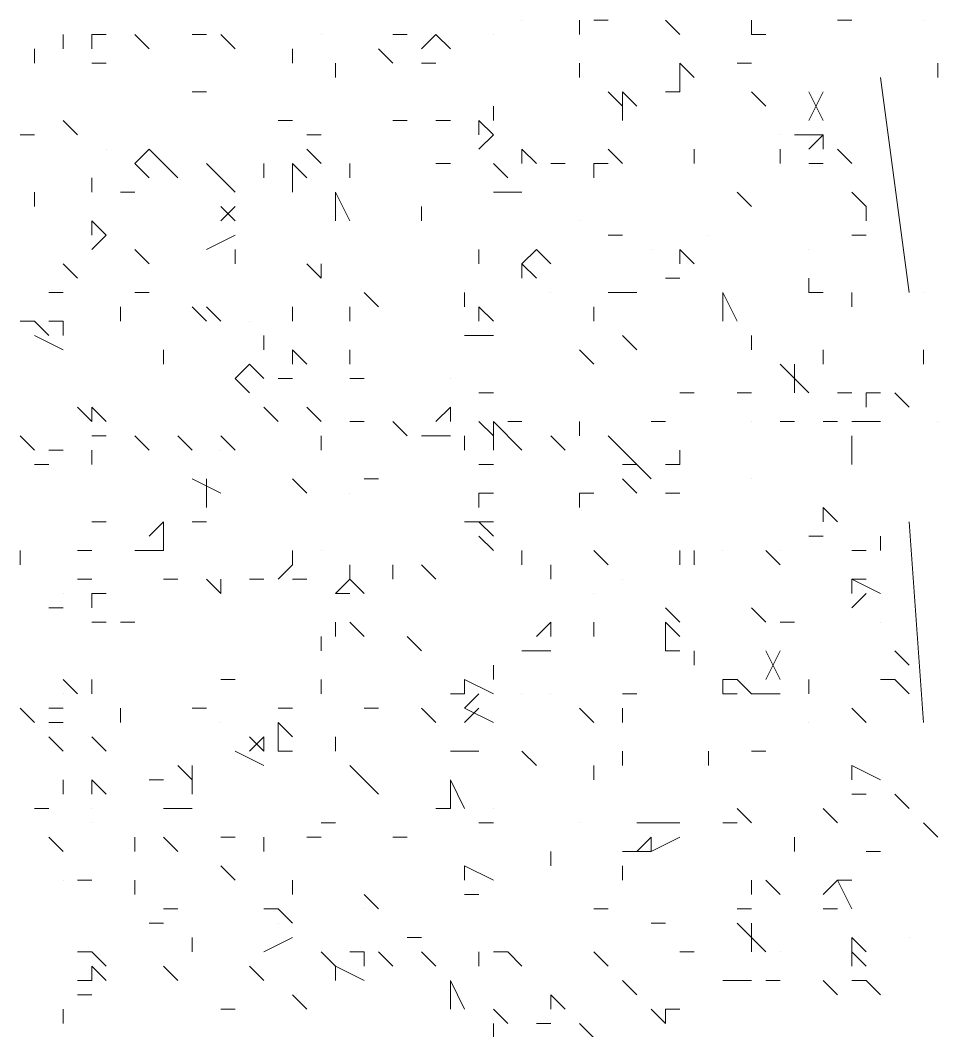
# Model space of a CAD drawing. Header units: millimetres. Extents: x 2928 to 3112, y 1220 to 1280.
# Drawn here: x 3000.6222 to 3000.8355, y 1262.7423 to 1262.9773 of the extents above; entities that cross this region are included whole.
import ezdxf

# ---------------------------------------------------------------- set-up
doc = ezdxf.new("R2010")
doc.units = ezdxf.units.MM

msp = doc.modelspace()

# ---------------------------------------------------------------- linework, layer by layer
at = {"color": 92, "linetype": 'Continuous', "lineweight": 5, "true_color": 0x00b800}
for points in [[(3000.73883, 1262.97726), (3000.73883, 1262.97726)], [(3000.83217, 1262.97726), (3000.83217, 1262.97726)], [(3000.66217, 1262.97393), (3000.66217, 1262.97393)], [(3000.69217, 1262.97393), (3000.69217, 1262.97393)], [(3000.73217, 1262.97393), (3000.73217, 1262.97393)], [(3000.72883, 1262.95393), (3000.72883, 1262.95393)], [(3000.79883, 1262.9506), (3000.79883, 1262.9506)], [(3000.64216, 1262.94726), (3000.64216, 1262.94726)], [(3000.73883, 1262.94393), (3000.73883, 1262.94393)], [(3000.6255, 1262.93726), (3000.6255, 1262.93726)], [(3000.6855, 1262.93726), (3000.6855, 1262.93726)], [(3000.6955, 1262.9306), (3000.6955, 1262.9306)], [(3000.75217, 1262.9306), (3000.75217, 1262.9306)], [(3000.78217, 1262.92726), (3000.78217, 1262.92726)], [(3000.76883, 1262.92393), (3000.76883, 1262.92393)], [(3000.8055, 1262.92393), (3000.8055, 1262.92393)], [(3000.72883, 1262.9206), (3000.72883, 1262.9206)], [(3000.7455, 1262.91393), (3000.7455, 1262.91393)], [(3000.7855, 1262.91393), (3000.7855, 1262.91393)], [(3000.83217, 1262.91393), (3000.83217, 1262.91393)], [(3000.6755, 1262.90726), (3000.6755, 1262.90726)], [(3000.7855, 1262.90726), (3000.7855, 1262.90726)], [(3000.72217, 1262.89393), (3000.72217, 1262.89393)], [(3000.79217, 1262.88393), (3000.79217, 1262.88393)], [(3000.8355, 1262.88393), (3000.8355, 1262.88393)], [(3000.66883, 1262.87726), (3000.66883, 1262.87726)], [(3000.7755, 1262.87726), (3000.7755, 1262.87726)], [(3000.79217, 1262.8706), (3000.79217, 1262.8706)], [(3000.69883, 1262.86726), (3000.69883, 1262.86726)], [(3000.6855, 1262.85393), (3000.6855, 1262.85393)], [(3000.69217, 1262.85393), (3000.69217, 1262.85393)], [(3000.7855, 1262.85393), (3000.7855, 1262.85393)], [(3000.79883, 1262.85393), (3000.79883, 1262.85393)], [(3000.76217, 1262.84726), (3000.76217, 1262.84726)], [(3000.63216, 1262.84393), (3000.63216, 1262.84393)], [(3000.66883, 1262.84393), (3000.66883, 1262.84393)], [(3000.7555, 1262.84393), (3000.7555, 1262.84393)], [(3000.82217, 1262.83726), (3000.82217, 1262.83726)], [(3000.63216, 1262.8206), (3000.63216, 1262.8206)], [(3000.73883, 1262.8206), (3000.73883, 1262.8206)], [(3000.7455, 1262.8206), (3000.7455, 1262.8206)], [(3000.7155, 1262.81726), (3000.7155, 1262.81726)], [(3000.66883, 1262.81393), (3000.66883, 1262.81393)], [(3000.8055, 1262.81393), (3000.8055, 1262.81393)], [(3000.63883, 1262.79393), (3000.63883, 1262.79393)], [(3000.73217, 1262.79393), (3000.73217, 1262.79393)], [(3000.63883, 1262.7906), (3000.63883, 1262.7906)], [(3000.75217, 1262.7906), (3000.75217, 1262.7906)], [(3000.77217, 1262.7906), (3000.77217, 1262.7906)], [(3000.63216, 1262.77726), (3000.63216, 1262.77726)], [(3000.6555, 1262.7706), (3000.6555, 1262.7706)], [(3000.70217, 1262.7706), (3000.70217, 1262.7706)], [(3000.68217, 1262.76726), (3000.68217, 1262.76726)], [(3000.82883, 1262.76393), (3000.82883, 1262.76393)], [(3000.79883, 1262.76059), (3000.79883, 1262.76059)]]:
    msp.add_lwpolyline(points, close=True, dxfattribs=at)
for points in [[(3000.75217, 1262.97393), (3000.75217, 1262.97726), (3000.75217, 1262.97726)], [(3000.75883, 1262.97726), (3000.7555, 1262.97726), (3000.7555, 1262.97726)], [(3000.7755, 1262.97393), (3000.77217, 1262.97726), (3000.77217, 1262.97726)], [(3000.79217, 1262.97393), (3000.79217, 1262.97726), (3000.79217, 1262.97726)], [(3000.8155, 1262.97726), (3000.81217, 1262.97726), (3000.81217, 1262.97726)], [(3000.8155, 1262.97726), (3000.81217, 1262.97726), (3000.81217, 1262.97726)], [(3000.63216, 1262.9706), (3000.63216, 1262.97393), (3000.63216, 1262.97393)], [(3000.63883, 1262.97393), (3000.64216, 1262.97393), (3000.64216, 1262.97393)], [(3000.63883, 1262.97393), (3000.63883, 1262.9706), (3000.63883, 1262.9706)], [(3000.64216, 1262.97393), (3000.63883, 1262.97393), (3000.63883, 1262.97393)], [(3000.65216, 1262.9706), (3000.64883, 1262.97393), (3000.64883, 1262.97393)], [(3000.6655, 1262.97393), (3000.66217, 1262.97393), (3000.66217, 1262.97393)], [(3000.67217, 1262.9706), (3000.66883, 1262.97393), (3000.66883, 1262.97393)], [(3000.71217, 1262.97393), (3000.70883, 1262.97393), (3000.70883, 1262.97393)], [(3000.71883, 1262.97393), (3000.7155, 1262.9706), (3000.7155, 1262.9706)], [(3000.71883, 1262.97393), (3000.72217, 1262.9706), (3000.72217, 1262.9706)], [(3000.7955, 1262.97393), (3000.79217, 1262.97393), (3000.79217, 1262.97393)], [(3000.6255, 1262.96726), (3000.6255, 1262.9706), (3000.6255, 1262.9706)], [(3000.6855, 1262.96726), (3000.6855, 1262.9706), (3000.6855, 1262.9706)], [(3000.70883, 1262.96726), (3000.7055, 1262.9706), (3000.7055, 1262.9706)], [(3000.63883, 1262.96726), (3000.64216, 1262.96726), (3000.64216, 1262.96726)], [(3000.6955, 1262.96393), (3000.6955, 1262.96726), (3000.6955, 1262.96726)], [(3000.7155, 1262.96726), (3000.71883, 1262.96726), (3000.71883, 1262.96726)], [(3000.75217, 1262.96393), (3000.75217, 1262.96726), (3000.75217, 1262.96726)], [(3000.7755, 1262.96726), (3000.77883, 1262.96393), (3000.77883, 1262.96393)], [(3000.7755, 1262.96726), (3000.7755, 1262.9606), (3000.7755, 1262.9606)], [(3000.7755, 1262.96393), (3000.7755, 1262.96726), (3000.7755, 1262.96726)], [(3000.79217, 1262.96726), (3000.78883, 1262.96726), (3000.78883, 1262.96726)], [(3000.8355, 1262.96393), (3000.8355, 1262.96726), (3000.8355, 1262.96726)], [(3000.6655, 1262.9606), (3000.66217, 1262.9606), (3000.66217, 1262.9606)], [(3000.76217, 1262.95726), (3000.75883, 1262.9606), (3000.75883, 1262.9606)], [(3000.76217, 1262.9606), (3000.7655, 1262.95726), (3000.7655, 1262.95726)], [(3000.76217, 1262.9606), (3000.76217, 1262.95726), (3000.76217, 1262.95726)], [(3000.77217, 1262.9606), (3000.7755, 1262.9606), (3000.7755, 1262.9606)], [(3000.7955, 1262.95726), (3000.79217, 1262.9606), (3000.79217, 1262.9606)], [(3000.8055, 1262.9606), (3000.80883, 1262.95393), (3000.80883, 1262.95393)], [(3000.80883, 1262.9606), (3000.8055, 1262.95393), (3000.8055, 1262.95393)], [(3000.73217, 1262.95393), (3000.73217, 1262.95726), (3000.73217, 1262.95726)], [(3000.76217, 1262.95726), (3000.76217, 1262.95393), (3000.76217, 1262.95393)], [(3000.6355, 1262.9506), (3000.63216, 1262.95393), (3000.63216, 1262.95393)], [(3000.6855, 1262.95393), (3000.68217, 1262.95393), (3000.68217, 1262.95393)], [(3000.71217, 1262.95393), (3000.70883, 1262.95393), (3000.70883, 1262.95393)], [(3000.72217, 1262.95393), (3000.71883, 1262.95393), (3000.71883, 1262.95393)], [(3000.72883, 1262.95393), (3000.73217, 1262.9506), (3000.73217, 1262.9506)], [(3000.72883, 1262.95393), (3000.72883, 1262.9506), (3000.72883, 1262.9506)], [(3000.6255, 1262.9506), (3000.62216, 1262.9506), (3000.62216, 1262.9506)], [(3000.69217, 1262.9506), (3000.68883, 1262.9506), (3000.68883, 1262.9506)], [(3000.72883, 1262.94726), (3000.73217, 1262.9506), (3000.73217, 1262.9506)], [(3000.80217, 1262.9506), (3000.80883, 1262.9506), (3000.80883, 1262.9506)], [(3000.80883, 1262.9506), (3000.8055, 1262.94726), (3000.8055, 1262.94726)], [(3000.80883, 1262.9506), (3000.80883, 1262.94726), (3000.80883, 1262.94726)], [(3000.65216, 1262.94726), (3000.64883, 1262.94393), (3000.64883, 1262.94393)], [(3000.65216, 1262.94726), (3000.6555, 1262.94393), (3000.6555, 1262.94393)], [(3000.69217, 1262.94393), (3000.68883, 1262.94726), (3000.68883, 1262.94726)], [(3000.73883, 1262.94726), (3000.74217, 1262.94393), (3000.74217, 1262.94393)], [(3000.73883, 1262.94726), (3000.73883, 1262.94393), (3000.73883, 1262.94393)], [(3000.76217, 1262.94393), (3000.75883, 1262.94726), (3000.75883, 1262.94726)], [(3000.77883, 1262.94393), (3000.77883, 1262.94726), (3000.77883, 1262.94726)], [(3000.79883, 1262.94393), (3000.79883, 1262.94726), (3000.79883, 1262.94726)], [(3000.8155, 1262.94393), (3000.81217, 1262.94726), (3000.81217, 1262.94726)], [(3000.64883, 1262.94393), (3000.65216, 1262.9406), (3000.65216, 1262.9406)], [(3000.65883, 1262.9406), (3000.6555, 1262.94393), (3000.6555, 1262.94393)], [(3000.66883, 1262.9406), (3000.6655, 1262.94393), (3000.6655, 1262.94393)], [(3000.67883, 1262.9406), (3000.67883, 1262.94393), (3000.67883, 1262.94393)], [(3000.6855, 1262.94393), (3000.68883, 1262.9406), (3000.68883, 1262.9406)], [(3000.6855, 1262.94393), (3000.6855, 1262.93726), (3000.6855, 1262.93726)], [(3000.69883, 1262.9406), (3000.69883, 1262.94393), (3000.69883, 1262.94393)], [(3000.72217, 1262.94393), (3000.71883, 1262.94393), (3000.71883, 1262.94393)], [(3000.7355, 1262.9406), (3000.73217, 1262.94393), (3000.73217, 1262.94393)], [(3000.74883, 1262.94393), (3000.7455, 1262.94393), (3000.7455, 1262.94393)], [(3000.75883, 1262.94393), (3000.7555, 1262.94393), (3000.7555, 1262.94393)], [(3000.7555, 1262.9406), (3000.7555, 1262.94393), (3000.7555, 1262.94393)], [(3000.8055, 1262.94393), (3000.80883, 1262.94393), (3000.80883, 1262.94393)], [(3000.63883, 1262.93726), (3000.63883, 1262.9406), (3000.63883, 1262.9406)], [(3000.67217, 1262.93726), (3000.66883, 1262.9406), (3000.66883, 1262.9406)], [(3000.6255, 1262.93393), (3000.6255, 1262.93726), (3000.6255, 1262.93726)], [(3000.64883, 1262.93726), (3000.6455, 1262.93726), (3000.6455, 1262.93726)], [(3000.6955, 1262.93726), (3000.69883, 1262.9306), (3000.69883, 1262.9306)], [(3000.6955, 1262.93726), (3000.6955, 1262.9306), (3000.6955, 1262.9306)], [(3000.73217, 1262.93726), (3000.73883, 1262.93726), (3000.73883, 1262.93726)], [(3000.79217, 1262.93393), (3000.78883, 1262.93726), (3000.78883, 1262.93726)], [(3000.81883, 1262.93393), (3000.8155, 1262.93726), (3000.8155, 1262.93726)], [(3000.66883, 1262.93393), (3000.67217, 1262.9306), (3000.67217, 1262.9306)], [(3000.67217, 1262.93393), (3000.66883, 1262.9306), (3000.66883, 1262.9306)], [(3000.6955, 1262.9306), (3000.6955, 1262.93393), (3000.6955, 1262.93393)], [(3000.7155, 1262.9306), (3000.7155, 1262.93393), (3000.7155, 1262.93393)], [(3000.81883, 1262.93393), (3000.81883, 1262.9306), (3000.81883, 1262.9306)], [(3000.63883, 1262.9306), (3000.64216, 1262.92726), (3000.64216, 1262.92726)], [(3000.63883, 1262.9306), (3000.63883, 1262.92726), (3000.63883, 1262.92726)], [(3000.63883, 1262.92393), (3000.64216, 1262.92726), (3000.64216, 1262.92726)], [(3000.6655, 1262.92393), (3000.67217, 1262.92726), (3000.67217, 1262.92726)], [(3000.76217, 1262.92726), (3000.75883, 1262.92726), (3000.75883, 1262.92726)], [(3000.8155, 1262.92726), (3000.81883, 1262.92726), (3000.81883, 1262.92726)], [(3000.65216, 1262.9206), (3000.64883, 1262.92393), (3000.64883, 1262.92393)], [(3000.67217, 1262.9206), (3000.67217, 1262.92393), (3000.67217, 1262.92393)], [(3000.72883, 1262.9206), (3000.72883, 1262.92393), (3000.72883, 1262.92393)], [(3000.74217, 1262.92393), (3000.73883, 1262.9206), (3000.73883, 1262.9206)], [(3000.74217, 1262.92393), (3000.7455, 1262.9206), (3000.7455, 1262.9206)], [(3000.7755, 1262.92393), (3000.77883, 1262.9206), (3000.77883, 1262.9206)], [(3000.7755, 1262.92393), (3000.7755, 1262.9206), (3000.7755, 1262.9206)], [(3000.6355, 1262.91726), (3000.63216, 1262.9206), (3000.63216, 1262.9206)], [(3000.69217, 1262.91726), (3000.68883, 1262.9206), (3000.68883, 1262.9206)], [(3000.69217, 1262.91726), (3000.69217, 1262.9206), (3000.69217, 1262.9206)], [(3000.73883, 1262.9206), (3000.74217, 1262.91726), (3000.74217, 1262.91726)], [(3000.73883, 1262.91726), (3000.73883, 1262.9206), (3000.73883, 1262.9206)], [(3000.77217, 1262.91726), (3000.7755, 1262.91726), (3000.7755, 1262.91726)], [(3000.8055, 1262.91393), (3000.8055, 1262.91726), (3000.8055, 1262.91726)], [(3000.63216, 1262.91393), (3000.62883, 1262.91393), (3000.62883, 1262.91393)], [(3000.65216, 1262.91393), (3000.64883, 1262.91393), (3000.64883, 1262.91393)], [(3000.7055, 1262.9106), (3000.70217, 1262.91393), (3000.70217, 1262.91393)], [(3000.7255, 1262.9106), (3000.7255, 1262.91393), (3000.7255, 1262.91393)], [(3000.76217, 1262.91393), (3000.75883, 1262.91393), (3000.75883, 1262.91393)], [(3000.7655, 1262.91393), (3000.76217, 1262.91393), (3000.76217, 1262.91393)], [(3000.7855, 1262.91393), (3000.78883, 1262.90726), (3000.78883, 1262.90726)], [(3000.7855, 1262.91393), (3000.7855, 1262.90726), (3000.7855, 1262.90726)], [(3000.7855, 1262.9106), (3000.7855, 1262.91393), (3000.7855, 1262.91393)], [(3000.80883, 1262.91393), (3000.8055, 1262.91393), (3000.8055, 1262.91393)], [(3000.8155, 1262.9106), (3000.8155, 1262.91393), (3000.8155, 1262.91393)], [(3000.6455, 1262.90726), (3000.6455, 1262.9106), (3000.6455, 1262.9106)], [(3000.6655, 1262.90726), (3000.66217, 1262.9106), (3000.66217, 1262.9106)], [(3000.66883, 1262.90726), (3000.6655, 1262.9106), (3000.6655, 1262.9106)], [(3000.6855, 1262.90726), (3000.6855, 1262.9106), (3000.6855, 1262.9106)], [(3000.69883, 1262.90726), (3000.69883, 1262.9106), (3000.69883, 1262.9106)], [(3000.72883, 1262.9106), (3000.73217, 1262.90726), (3000.73217, 1262.90726)], [(3000.72883, 1262.9106), (3000.72883, 1262.90726), (3000.72883, 1262.90726)], [(3000.7555, 1262.90726), (3000.7555, 1262.9106), (3000.7555, 1262.9106)], [(3000.6255, 1262.90726), (3000.62216, 1262.90726), (3000.62216, 1262.90726)], [(3000.62883, 1262.90393), (3000.6255, 1262.90726), (3000.6255, 1262.90726)], [(3000.63216, 1262.90726), (3000.62883, 1262.90726), (3000.62883, 1262.90726)], [(3000.63216, 1262.90726), (3000.63216, 1262.90393), (3000.63216, 1262.90393)], [(3000.6255, 1262.90393), (3000.63216, 1262.9006), (3000.63216, 1262.9006)], [(3000.67883, 1262.9006), (3000.67883, 1262.90393), (3000.67883, 1262.90393)], [(3000.7255, 1262.90393), (3000.73217, 1262.90393), (3000.73217, 1262.90393)], [(3000.7655, 1262.9006), (3000.76217, 1262.90393), (3000.76217, 1262.90393)], [(3000.79217, 1262.9006), (3000.79217, 1262.90393), (3000.79217, 1262.90393)], [(3000.6555, 1262.89726), (3000.6555, 1262.9006), (3000.6555, 1262.9006)], [(3000.6855, 1262.9006), (3000.68883, 1262.89726), (3000.68883, 1262.89726)], [(3000.6855, 1262.9006), (3000.6855, 1262.89726), (3000.6855, 1262.89726)], [(3000.69883, 1262.89726), (3000.69883, 1262.9006), (3000.69883, 1262.9006)], [(3000.7555, 1262.89726), (3000.75217, 1262.9006), (3000.75217, 1262.9006)], [(3000.80883, 1262.89726), (3000.80883, 1262.9006), (3000.80883, 1262.9006)], [(3000.83217, 1262.9006), (3000.83217, 1262.89726), (3000.83217, 1262.89726)], [(3000.6755, 1262.89726), (3000.67217, 1262.89393), (3000.67217, 1262.89393)], [(3000.6755, 1262.89726), (3000.67883, 1262.89393), (3000.67883, 1262.89393)], [(3000.79883, 1262.89726), (3000.8055, 1262.8906), (3000.8055, 1262.8906)], [(3000.80217, 1262.89726), (3000.80217, 1262.8906), (3000.80217, 1262.8906)], [(3000.67217, 1262.89393), (3000.6755, 1262.8906), (3000.6755, 1262.8906)], [(3000.68217, 1262.89393), (3000.6855, 1262.89393), (3000.6855, 1262.89393)], [(3000.70217, 1262.89393), (3000.69883, 1262.89393), (3000.69883, 1262.89393)], [(3000.73217, 1262.8906), (3000.72883, 1262.8906), (3000.72883, 1262.8906)], [(3000.77883, 1262.8906), (3000.7755, 1262.8906), (3000.7755, 1262.8906)], [(3000.79217, 1262.8906), (3000.78883, 1262.8906), (3000.78883, 1262.8906)], [(3000.8155, 1262.8906), (3000.81217, 1262.8906), (3000.81217, 1262.8906)], [(3000.81883, 1262.8906), (3000.82217, 1262.8906), (3000.82217, 1262.8906)], [(3000.81883, 1262.8906), (3000.81883, 1262.88726), (3000.81883, 1262.88726)], [(3000.63883, 1262.88393), (3000.6355, 1262.88726), (3000.6355, 1262.88726)], [(3000.63883, 1262.88726), (3000.64216, 1262.88393), (3000.64216, 1262.88393)], [(3000.63883, 1262.88726), (3000.63883, 1262.88393), (3000.63883, 1262.88393)], [(3000.68217, 1262.88393), (3000.67883, 1262.88726), (3000.67883, 1262.88726)], [(3000.69217, 1262.88393), (3000.68883, 1262.88726), (3000.68883, 1262.88726)], [(3000.72217, 1262.88726), (3000.71883, 1262.88393), (3000.71883, 1262.88393)], [(3000.72217, 1262.88726), (3000.72217, 1262.88393), (3000.72217, 1262.88393)], [(3000.70217, 1262.88393), (3000.69883, 1262.88393), (3000.69883, 1262.88393)], [(3000.71217, 1262.8806), (3000.70883, 1262.88393), (3000.70883, 1262.88393)], [(3000.73217, 1262.8806), (3000.72883, 1262.88393), (3000.72883, 1262.88393)], [(3000.73217, 1262.88393), (3000.73883, 1262.87726), (3000.73883, 1262.87726)], [(3000.73217, 1262.88393), (3000.73217, 1262.87726), (3000.73217, 1262.87726)], [(3000.73883, 1262.88393), (3000.7355, 1262.88393), (3000.7355, 1262.88393)], [(3000.75217, 1262.8806), (3000.75217, 1262.88393), (3000.75217, 1262.88393)], [(3000.77217, 1262.88393), (3000.76883, 1262.88393), (3000.76883, 1262.88393)], [(3000.79883, 1262.88393), (3000.80217, 1262.88393), (3000.80217, 1262.88393)], [(3000.81217, 1262.88393), (3000.80883, 1262.88393), (3000.80883, 1262.88393)], [(3000.8155, 1262.88393), (3000.82217, 1262.88393), (3000.82217, 1262.88393)], [(3000.6255, 1262.87726), (3000.62216, 1262.8806), (3000.62216, 1262.8806)], [(3000.63883, 1262.8806), (3000.64216, 1262.8806), (3000.64216, 1262.8806)], [(3000.65216, 1262.87726), (3000.64883, 1262.8806), (3000.64883, 1262.8806)], [(3000.66217, 1262.87726), (3000.65883, 1262.8806), (3000.65883, 1262.8806)], [(3000.67217, 1262.87726), (3000.66883, 1262.8806), (3000.66883, 1262.8806)], [(3000.69217, 1262.87726), (3000.69217, 1262.8806), (3000.69217, 1262.8806)], [(3000.7155, 1262.8806), (3000.72217, 1262.8806), (3000.72217, 1262.8806)], [(3000.7255, 1262.87726), (3000.7255, 1262.8806), (3000.7255, 1262.8806)], [(3000.74883, 1262.87726), (3000.7455, 1262.8806), (3000.7455, 1262.8806)], [(3000.76217, 1262.87726), (3000.75883, 1262.8806), (3000.75883, 1262.8806)], [(3000.8155, 1262.87726), (3000.8155, 1262.8806), (3000.8155, 1262.8806)], [(3000.63216, 1262.87726), (3000.62883, 1262.87726), (3000.62883, 1262.87726)], [(3000.63883, 1262.87393), (3000.63883, 1262.87726), (3000.63883, 1262.87726)], [(3000.7655, 1262.87393), (3000.76217, 1262.87726), (3000.76217, 1262.87726)], [(3000.7755, 1262.87726), (3000.7755, 1262.87393), (3000.7755, 1262.87393)], [(3000.8155, 1262.87393), (3000.8155, 1262.87726), (3000.8155, 1262.87726)], [(3000.62883, 1262.87393), (3000.6255, 1262.87393), (3000.6255, 1262.87393)], [(3000.72883, 1262.87393), (3000.73217, 1262.87393), (3000.73217, 1262.87393)], [(3000.7655, 1262.87393), (3000.76217, 1262.87393), (3000.76217, 1262.87393)], [(3000.7655, 1262.87393), (3000.76883, 1262.8706), (3000.76883, 1262.8706)], [(3000.77217, 1262.87393), (3000.7755, 1262.87393), (3000.7755, 1262.87393)], [(3000.66217, 1262.8706), (3000.66883, 1262.86726), (3000.66883, 1262.86726)], [(3000.6655, 1262.8706), (3000.6655, 1262.86393), (3000.6655, 1262.86393)], [(3000.68883, 1262.86726), (3000.6855, 1262.8706), (3000.6855, 1262.8706)], [(3000.7055, 1262.8706), (3000.70217, 1262.8706), (3000.70217, 1262.8706)], [(3000.76217, 1262.8706), (3000.7655, 1262.86726), (3000.7655, 1262.86726)], [(3000.72883, 1262.86726), (3000.73217, 1262.86726), (3000.73217, 1262.86726)], [(3000.72883, 1262.86726), (3000.72883, 1262.86393), (3000.72883, 1262.86393)], [(3000.75217, 1262.86393), (3000.75217, 1262.86726), (3000.75217, 1262.86726)], [(3000.7555, 1262.86726), (3000.75217, 1262.86726), (3000.75217, 1262.86726)], [(3000.7755, 1262.86726), (3000.77217, 1262.86726), (3000.77217, 1262.86726)], [(3000.80883, 1262.86393), (3000.81217, 1262.8606), (3000.81217, 1262.8606)], [(3000.80883, 1262.86393), (3000.80883, 1262.8606), (3000.80883, 1262.8606)], [(3000.64216, 1262.8606), (3000.63883, 1262.8606), (3000.63883, 1262.8606)], [(3000.6555, 1262.8606), (3000.65216, 1262.85726), (3000.65216, 1262.85726)], [(3000.6555, 1262.8606), (3000.6555, 1262.85393), (3000.6555, 1262.85393)], [(3000.66217, 1262.8606), (3000.6655, 1262.8606), (3000.6655, 1262.8606)], [(3000.6655, 1262.8606), (3000.66217, 1262.8606), (3000.66217, 1262.8606)], [(3000.7255, 1262.8606), (3000.73217, 1262.8606), (3000.73217, 1262.8606)], [(3000.73217, 1262.85726), (3000.72883, 1262.8606), (3000.72883, 1262.8606)], [(3000.73217, 1262.85393), (3000.72883, 1262.85726), (3000.72883, 1262.85726)], [(3000.8055, 1262.85726), (3000.80883, 1262.85726), (3000.80883, 1262.85726)], [(3000.82217, 1262.85393), (3000.82217, 1262.85726), (3000.82217, 1262.85726)], [(3000.62216, 1262.8506), (3000.62216, 1262.85393), (3000.62216, 1262.85393)], [(3000.63883, 1262.85393), (3000.6355, 1262.85393), (3000.6355, 1262.85393)], [(3000.64883, 1262.85393), (3000.6555, 1262.85393), (3000.6555, 1262.85393)], [(3000.6855, 1262.85393), (3000.6855, 1262.8506), (3000.6855, 1262.8506)], [(3000.73883, 1262.8506), (3000.73883, 1262.85393), (3000.73883, 1262.85393)], [(3000.75883, 1262.8506), (3000.7555, 1262.85393), (3000.7555, 1262.85393)], [(3000.7755, 1262.8506), (3000.7755, 1262.85393), (3000.7755, 1262.85393)], [(3000.77883, 1262.8506), (3000.77883, 1262.85393), (3000.77883, 1262.85393)], [(3000.79883, 1262.8506), (3000.7955, 1262.85393), (3000.7955, 1262.85393)], [(3000.81883, 1262.85393), (3000.8155, 1262.85393), (3000.8155, 1262.85393)], [(3000.68217, 1262.84726), (3000.6855, 1262.8506), (3000.6855, 1262.8506)], [(3000.69883, 1262.84726), (3000.69883, 1262.8506), (3000.69883, 1262.8506)], [(3000.70883, 1262.84726), (3000.70883, 1262.8506), (3000.70883, 1262.8506)], [(3000.71883, 1262.84726), (3000.7155, 1262.8506), (3000.7155, 1262.8506)], [(3000.7455, 1262.84726), (3000.7455, 1262.8506), (3000.7455, 1262.8506)], [(3000.63883, 1262.84726), (3000.6355, 1262.84726), (3000.6355, 1262.84726)], [(3000.65883, 1262.84726), (3000.6555, 1262.84726), (3000.6555, 1262.84726)], [(3000.66883, 1262.84393), (3000.6655, 1262.84726), (3000.6655, 1262.84726)], [(3000.66883, 1262.84393), (3000.66883, 1262.84726), (3000.66883, 1262.84726)], [(3000.67883, 1262.84726), (3000.6755, 1262.84726), (3000.6755, 1262.84726)], [(3000.68883, 1262.84726), (3000.6855, 1262.84726), (3000.6855, 1262.84726)], [(3000.69883, 1262.84726), (3000.6955, 1262.84393), (3000.6955, 1262.84393)], [(3000.69883, 1262.84726), (3000.70217, 1262.84393), (3000.70217, 1262.84393)], [(3000.8155, 1262.84726), (3000.82217, 1262.84393), (3000.82217, 1262.84393)], [(3000.8155, 1262.84726), (3000.8155, 1262.84393), (3000.8155, 1262.84393)], [(3000.81883, 1262.84726), (3000.8155, 1262.84726), (3000.8155, 1262.84726)], [(3000.63883, 1262.84393), (3000.64216, 1262.84393), (3000.64216, 1262.84393)], [(3000.63883, 1262.84393), (3000.63883, 1262.8406), (3000.63883, 1262.8406)], [(3000.6955, 1262.84393), (3000.69883, 1262.84393), (3000.69883, 1262.84393)], [(3000.8155, 1262.8406), (3000.81883, 1262.84393), (3000.81883, 1262.84393)], [(3000.63216, 1262.8406), (3000.62883, 1262.8406), (3000.62883, 1262.8406)], [(3000.7755, 1262.83726), (3000.77217, 1262.8406), (3000.77217, 1262.8406)], [(3000.7955, 1262.83726), (3000.79217, 1262.8406), (3000.79217, 1262.8406)], [(3000.63883, 1262.83726), (3000.64216, 1262.83726), (3000.64216, 1262.83726)], [(3000.64883, 1262.83726), (3000.6455, 1262.83726), (3000.6455, 1262.83726)], [(3000.6955, 1262.83393), (3000.6955, 1262.83726), (3000.6955, 1262.83726)], [(3000.70217, 1262.83393), (3000.69883, 1262.83726), (3000.69883, 1262.83726)], [(3000.7455, 1262.83726), (3000.74217, 1262.83393), (3000.74217, 1262.83393)], [(3000.7455, 1262.83726), (3000.7455, 1262.83393), (3000.7455, 1262.83393)], [(3000.7555, 1262.83393), (3000.7555, 1262.83726), (3000.7555, 1262.83726)], [(3000.77217, 1262.83726), (3000.7755, 1262.83393), (3000.7755, 1262.83393)], [(3000.77217, 1262.83726), (3000.77217, 1262.8306), (3000.77217, 1262.8306)], [(3000.80217, 1262.83726), (3000.79883, 1262.83726), (3000.79883, 1262.83726)], [(3000.69217, 1262.8306), (3000.69217, 1262.83393), (3000.69217, 1262.83393)], [(3000.7155, 1262.8306), (3000.71217, 1262.83393), (3000.71217, 1262.83393)], [(3000.73883, 1262.8306), (3000.7455, 1262.8306), (3000.7455, 1262.8306)], [(3000.77217, 1262.8306), (3000.7755, 1262.8306), (3000.7755, 1262.8306)], [(3000.77883, 1262.82726), (3000.77883, 1262.8306), (3000.77883, 1262.8306)], [(3000.7955, 1262.8306), (3000.79883, 1262.82393), (3000.79883, 1262.82393)], [(3000.79883, 1262.8306), (3000.7955, 1262.82393), (3000.7955, 1262.82393)], [(3000.82883, 1262.82726), (3000.8255, 1262.8306), (3000.8255, 1262.8306)], [(3000.73217, 1262.82393), (3000.73217, 1262.82726), (3000.73217, 1262.82726)], [(3000.63216, 1262.82393), (3000.6355, 1262.8206), (3000.6355, 1262.8206)], [(3000.63883, 1262.8206), (3000.63883, 1262.82393), (3000.63883, 1262.82393)], [(3000.67217, 1262.82393), (3000.66883, 1262.82393), (3000.66883, 1262.82393)], [(3000.69217, 1262.8206), (3000.69217, 1262.82393), (3000.69217, 1262.82393)], [(3000.7255, 1262.82393), (3000.73217, 1262.8206), (3000.73217, 1262.8206)], [(3000.7255, 1262.82393), (3000.7255, 1262.8206), (3000.7255, 1262.8206)], [(3000.78883, 1262.82393), (3000.7855, 1262.82393), (3000.7855, 1262.82393)], [(3000.7855, 1262.8206), (3000.7855, 1262.82393), (3000.7855, 1262.82393)], [(3000.78883, 1262.82393), (3000.79217, 1262.8206), (3000.79217, 1262.8206)], [(3000.8055, 1262.8206), (3000.8055, 1262.82393), (3000.8055, 1262.82393)], [(3000.8255, 1262.82393), (3000.82217, 1262.82393), (3000.82217, 1262.82393)], [(3000.82883, 1262.8206), (3000.8255, 1262.82393), (3000.8255, 1262.82393)], [(3000.7255, 1262.8206), (3000.72217, 1262.8206), (3000.72217, 1262.8206)], [(3000.7255, 1262.81726), (3000.72883, 1262.8206), (3000.72883, 1262.8206)], [(3000.7655, 1262.8206), (3000.76217, 1262.8206), (3000.76217, 1262.8206)], [(3000.7855, 1262.8206), (3000.78883, 1262.8206), (3000.78883, 1262.8206)], [(3000.79217, 1262.8206), (3000.79883, 1262.8206), (3000.79883, 1262.8206)], [(3000.7955, 1262.8206), (3000.79217, 1262.8206), (3000.79217, 1262.8206)], [(3000.6255, 1262.81393), (3000.62216, 1262.81726), (3000.62216, 1262.81726)], [(3000.62883, 1262.81726), (3000.63216, 1262.81726), (3000.63216, 1262.81726)], [(3000.6455, 1262.81393), (3000.6455, 1262.81726), (3000.6455, 1262.81726)], [(3000.6655, 1262.81726), (3000.66217, 1262.81726), (3000.66217, 1262.81726)], [(3000.6855, 1262.81726), (3000.68217, 1262.81726), (3000.68217, 1262.81726)], [(3000.7055, 1262.81726), (3000.70217, 1262.81726), (3000.70217, 1262.81726)], [(3000.71883, 1262.81393), (3000.7155, 1262.81726), (3000.7155, 1262.81726)], [(3000.7255, 1262.81726), (3000.73217, 1262.81393), (3000.73217, 1262.81393)], [(3000.72883, 1262.81726), (3000.7255, 1262.81393), (3000.7255, 1262.81393)], [(3000.7555, 1262.81393), (3000.75217, 1262.81726), (3000.75217, 1262.81726)], [(3000.76217, 1262.81393), (3000.76217, 1262.81726), (3000.76217, 1262.81726)], [(3000.81883, 1262.81393), (3000.8155, 1262.81726), (3000.8155, 1262.81726)], [(3000.63216, 1262.81393), (3000.62883, 1262.81393), (3000.62883, 1262.81393)], [(3000.68217, 1262.81393), (3000.6855, 1262.8106), (3000.6855, 1262.8106)], [(3000.68217, 1262.81393), (3000.68217, 1262.80726), (3000.68217, 1262.80726)], [(3000.63216, 1262.80726), (3000.62883, 1262.8106), (3000.62883, 1262.8106)], [(3000.64216, 1262.80726), (3000.63883, 1262.8106), (3000.63883, 1262.8106)], [(3000.67883, 1262.8106), (3000.6755, 1262.80726), (3000.6755, 1262.80726)], [(3000.67883, 1262.80726), (3000.6755, 1262.8106), (3000.6755, 1262.8106)], [(3000.67883, 1262.8106), (3000.67883, 1262.80726), (3000.67883, 1262.80726)], [(3000.6955, 1262.80726), (3000.6955, 1262.8106), (3000.6955, 1262.8106)], [(3000.67217, 1262.80726), (3000.67883, 1262.80393), (3000.67883, 1262.80393)], [(3000.68217, 1262.80726), (3000.6855, 1262.80726), (3000.6855, 1262.80726)], [(3000.72217, 1262.80726), (3000.72883, 1262.80726), (3000.72883, 1262.80726)], [(3000.74217, 1262.80393), (3000.73883, 1262.80726), (3000.73883, 1262.80726)], [(3000.76217, 1262.80393), (3000.76217, 1262.80726), (3000.76217, 1262.80726)], [(3000.78217, 1262.80393), (3000.78217, 1262.80726), (3000.78217, 1262.80726)], [(3000.7955, 1262.80726), (3000.79217, 1262.80726), (3000.79217, 1262.80726)], [(3000.65883, 1262.80393), (3000.66217, 1262.8006), (3000.66217, 1262.8006)], [(3000.66217, 1262.80393), (3000.66217, 1262.79726), (3000.66217, 1262.79726)], [(3000.70217, 1262.8006), (3000.69883, 1262.80393), (3000.69883, 1262.80393)], [(3000.7555, 1262.8006), (3000.7555, 1262.80393), (3000.7555, 1262.80393)], [(3000.8155, 1262.80393), (3000.82217, 1262.8006), (3000.82217, 1262.8006)], [(3000.8155, 1262.80393), (3000.8155, 1262.8006), (3000.8155, 1262.8006)], [(3000.63216, 1262.79726), (3000.63216, 1262.8006), (3000.63216, 1262.8006)], [(3000.63883, 1262.8006), (3000.64216, 1262.79726), (3000.64216, 1262.79726)], [(3000.63883, 1262.8006), (3000.63883, 1262.79726), (3000.63883, 1262.79726)], [(3000.6555, 1262.8006), (3000.65216, 1262.8006), (3000.65216, 1262.8006)], [(3000.7055, 1262.79726), (3000.70217, 1262.8006), (3000.70217, 1262.8006)], [(3000.72217, 1262.8006), (3000.7255, 1262.79393), (3000.7255, 1262.79393)], [(3000.72217, 1262.8006), (3000.72217, 1262.79393), (3000.72217, 1262.79393)], [(3000.72217, 1262.79393), (3000.72217, 1262.79726), (3000.72217, 1262.79726)], [(3000.8155, 1262.79726), (3000.81883, 1262.79726), (3000.81883, 1262.79726)], [(3000.82883, 1262.79393), (3000.8255, 1262.79726), (3000.8255, 1262.79726)], [(3000.62883, 1262.79393), (3000.6255, 1262.79393), (3000.6255, 1262.79393)], [(3000.6555, 1262.79393), (3000.66217, 1262.79393), (3000.66217, 1262.79393)], [(3000.71883, 1262.79393), (3000.72217, 1262.79393), (3000.72217, 1262.79393)], [(3000.79217, 1262.7906), (3000.78883, 1262.79393), (3000.78883, 1262.79393)], [(3000.81217, 1262.7906), (3000.80883, 1262.79393), (3000.80883, 1262.79393)], [(3000.6955, 1262.7906), (3000.69217, 1262.7906), (3000.69217, 1262.7906)], [(3000.73217, 1262.7906), (3000.72883, 1262.7906), (3000.72883, 1262.7906)], [(3000.76883, 1262.7906), (3000.7655, 1262.7906), (3000.7655, 1262.7906)], [(3000.77217, 1262.7906), (3000.76883, 1262.7906), (3000.76883, 1262.7906)], [(3000.77217, 1262.7906), (3000.7755, 1262.7906), (3000.7755, 1262.7906)], [(3000.78883, 1262.7906), (3000.7855, 1262.7906), (3000.7855, 1262.7906)], [(3000.63216, 1262.78393), (3000.62883, 1262.78726), (3000.62883, 1262.78726)], [(3000.64883, 1262.78393), (3000.64883, 1262.78726), (3000.64883, 1262.78726)], [(3000.65883, 1262.78393), (3000.6555, 1262.78726), (3000.6555, 1262.78726)], [(3000.67217, 1262.78726), (3000.66883, 1262.78726), (3000.66883, 1262.78726)], [(3000.67883, 1262.78393), (3000.67883, 1262.78726), (3000.67883, 1262.78726)], [(3000.69217, 1262.78726), (3000.68883, 1262.78726), (3000.68883, 1262.78726)], [(3000.71217, 1262.78726), (3000.70883, 1262.78726), (3000.70883, 1262.78726)], [(3000.76883, 1262.78726), (3000.7655, 1262.78393), (3000.7655, 1262.78393)], [(3000.76883, 1262.78393), (3000.7755, 1262.78726), (3000.7755, 1262.78726)], [(3000.76883, 1262.78726), (3000.76883, 1262.78393), (3000.76883, 1262.78393)], [(3000.80217, 1262.78393), (3000.80217, 1262.78726), (3000.80217, 1262.78726)], [(3000.7455, 1262.7806), (3000.7455, 1262.78393), (3000.7455, 1262.78393)], [(3000.76217, 1262.78393), (3000.76883, 1262.78393), (3000.76883, 1262.78393)], [(3000.7655, 1262.78393), (3000.76217, 1262.78393), (3000.76217, 1262.78393)], [(3000.82217, 1262.78393), (3000.81883, 1262.78393), (3000.81883, 1262.78393)], [(3000.67217, 1262.77726), (3000.66883, 1262.7806), (3000.66883, 1262.7806)], [(3000.7255, 1262.7806), (3000.73217, 1262.77726), (3000.73217, 1262.77726)], [(3000.7255, 1262.7806), (3000.7255, 1262.77726), (3000.7255, 1262.77726)], [(3000.7255, 1262.77726), (3000.7255, 1262.7806), (3000.7255, 1262.7806)], [(3000.76217, 1262.77726), (3000.76217, 1262.7806), (3000.76217, 1262.7806)], [(3000.63883, 1262.77726), (3000.6355, 1262.77726), (3000.6355, 1262.77726)], [(3000.64883, 1262.77393), (3000.64883, 1262.77726), (3000.64883, 1262.77726)], [(3000.6855, 1262.77393), (3000.6855, 1262.77726), (3000.6855, 1262.77726)], [(3000.79217, 1262.77393), (3000.79217, 1262.77726), (3000.79217, 1262.77726)], [(3000.79883, 1262.77393), (3000.7955, 1262.77726), (3000.7955, 1262.77726)], [(3000.81217, 1262.77726), (3000.80883, 1262.77393), (3000.80883, 1262.77393)], [(3000.81217, 1262.77726), (3000.8155, 1262.7706), (3000.8155, 1262.7706)], [(3000.8155, 1262.77726), (3000.81217, 1262.77726), (3000.81217, 1262.77726)], [(3000.7055, 1262.7706), (3000.70217, 1262.77393), (3000.70217, 1262.77393)], [(3000.7255, 1262.77393), (3000.72883, 1262.77393), (3000.72883, 1262.77393)], [(3000.6555, 1262.7706), (3000.65883, 1262.7706), (3000.65883, 1262.7706)], [(3000.68217, 1262.7706), (3000.67883, 1262.7706), (3000.67883, 1262.7706)], [(3000.68217, 1262.7706), (3000.6855, 1262.76726), (3000.6855, 1262.76726)], [(3000.75883, 1262.7706), (3000.7555, 1262.7706), (3000.7555, 1262.7706)], [(3000.79217, 1262.7706), (3000.78883, 1262.7706), (3000.78883, 1262.7706)], [(3000.80883, 1262.7706), (3000.81217, 1262.7706), (3000.81217, 1262.7706)], [(3000.65216, 1262.76726), (3000.6555, 1262.76726), (3000.6555, 1262.76726)], [(3000.77217, 1262.76726), (3000.76883, 1262.76726), (3000.76883, 1262.76726)], [(3000.78883, 1262.76726), (3000.7955, 1262.76059), (3000.7955, 1262.76059)], [(3000.79217, 1262.76726), (3000.79217, 1262.76059), (3000.79217, 1262.76059)], [(3000.66217, 1262.76059), (3000.66217, 1262.76393), (3000.66217, 1262.76393)], [(3000.67883, 1262.76059), (3000.6855, 1262.76393), (3000.6855, 1262.76393)], [(3000.7155, 1262.76393), (3000.71217, 1262.76393), (3000.71217, 1262.76393)], [(3000.81883, 1262.76059), (3000.8155, 1262.76393), (3000.8155, 1262.76393)], [(3000.8155, 1262.76059), (3000.8155, 1262.76393), (3000.8155, 1262.76393)], [(3000.63883, 1262.76059), (3000.6355, 1262.76059), (3000.6355, 1262.76059)], [(3000.64216, 1262.75726), (3000.63883, 1262.76059), (3000.63883, 1262.76059)], [(3000.6955, 1262.75726), (3000.69217, 1262.76059), (3000.69217, 1262.76059)], [(3000.70217, 1262.76059), (3000.69883, 1262.76059), (3000.69883, 1262.76059)], [(3000.70217, 1262.76059), (3000.70217, 1262.75726), (3000.70217, 1262.75726)], [(3000.70883, 1262.75726), (3000.7055, 1262.76059), (3000.7055, 1262.76059)], [(3000.71883, 1262.75726), (3000.7155, 1262.76059), (3000.7155, 1262.76059)], [(3000.72883, 1262.75726), (3000.72883, 1262.76059), (3000.72883, 1262.76059)], [(3000.7355, 1262.76059), (3000.73217, 1262.76059), (3000.73217, 1262.76059)], [(3000.73883, 1262.75726), (3000.7355, 1262.76059), (3000.7355, 1262.76059)], [(3000.75883, 1262.75726), (3000.7555, 1262.76059), (3000.7555, 1262.76059)], [(3000.77883, 1262.76059), (3000.7755, 1262.76059), (3000.7755, 1262.76059)], [(3000.8155, 1262.76059), (3000.81883, 1262.75726), (3000.81883, 1262.75726)], [(3000.8155, 1262.76059), (3000.8155, 1262.75726), (3000.8155, 1262.75726)], [(3000.63883, 1262.75726), (3000.64216, 1262.75393), (3000.64216, 1262.75393)], [(3000.63883, 1262.75726), (3000.63883, 1262.75393), (3000.63883, 1262.75393)], [(3000.65883, 1262.75393), (3000.6555, 1262.75726), (3000.6555, 1262.75726)], [(3000.67883, 1262.75393), (3000.6755, 1262.75726), (3000.6755, 1262.75726)], [(3000.6955, 1262.75726), (3000.70217, 1262.75393), (3000.70217, 1262.75393)], [(3000.6955, 1262.75393), (3000.6955, 1262.75726), (3000.6955, 1262.75726)], [(3000.63883, 1262.75393), (3000.6355, 1262.75393), (3000.6355, 1262.75393)], [(3000.72217, 1262.75393), (3000.7255, 1262.74726), (3000.7255, 1262.74726)], [(3000.72217, 1262.75393), (3000.72217, 1262.74726), (3000.72217, 1262.74726)], [(3000.7655, 1262.75059), (3000.76217, 1262.75393), (3000.76217, 1262.75393)], [(3000.7855, 1262.75393), (3000.79217, 1262.75393), (3000.79217, 1262.75393)], [(3000.79883, 1262.75393), (3000.7955, 1262.75393), (3000.7955, 1262.75393)], [(3000.81217, 1262.75059), (3000.80883, 1262.75393), (3000.80883, 1262.75393)], [(3000.8155, 1262.75393), (3000.81883, 1262.75393), (3000.81883, 1262.75393)], [(3000.82217, 1262.75059), (3000.81883, 1262.75393), (3000.81883, 1262.75393)], [(3000.6355, 1262.75059), (3000.63883, 1262.75059), (3000.63883, 1262.75059)], [(3000.68883, 1262.74726), (3000.6855, 1262.75059), (3000.6855, 1262.75059)], [(3000.7455, 1262.75059), (3000.74883, 1262.74726), (3000.74883, 1262.74726)], [(3000.7455, 1262.75059), (3000.7455, 1262.74726), (3000.7455, 1262.74726)], [(3000.63216, 1262.74393), (3000.63216, 1262.74726), (3000.63216, 1262.74726)], [(3000.67217, 1262.74726), (3000.66883, 1262.74726), (3000.66883, 1262.74726)], [(3000.7355, 1262.74393), (3000.73217, 1262.74726), (3000.73217, 1262.74726)], [(3000.77217, 1262.74393), (3000.76883, 1262.74726), (3000.76883, 1262.74726)], [(3000.77217, 1262.74726), (3000.7755, 1262.74726), (3000.7755, 1262.74726)], [(3000.77217, 1262.74726), (3000.77217, 1262.74393), (3000.77217, 1262.74393)], [(3000.73217, 1262.74059), (3000.73217, 1262.74393), (3000.73217, 1262.74393)], [(3000.74217, 1262.74393), (3000.7455, 1262.74393), (3000.7455, 1262.74393)], [(3000.7555, 1262.74059), (3000.75217, 1262.74393), (3000.75217, 1262.74393)]]:
    msp.add_lwpolyline(points, dxfattribs=at)
at = {"color": 7, "linetype": 'Continuous', "lineweight": 9, "true_color": 0x000007}
for points in [[(3000.82883, 1262.91393), (3000.82217, 1262.96393), (3000.82217, 1262.96393)], [(3000.82883, 1262.88726), (3000.8255, 1262.8906), (3000.8255, 1262.8906)], [(3000.83217, 1262.81393), (3000.82883, 1262.8606), (3000.82883, 1262.8606)], [(3000.8355, 1262.78726), (3000.83217, 1262.7906), (3000.83217, 1262.7906)]]:
    msp.add_lwpolyline(points, dxfattribs=at)

doc.saveas('drawing.dxf')
